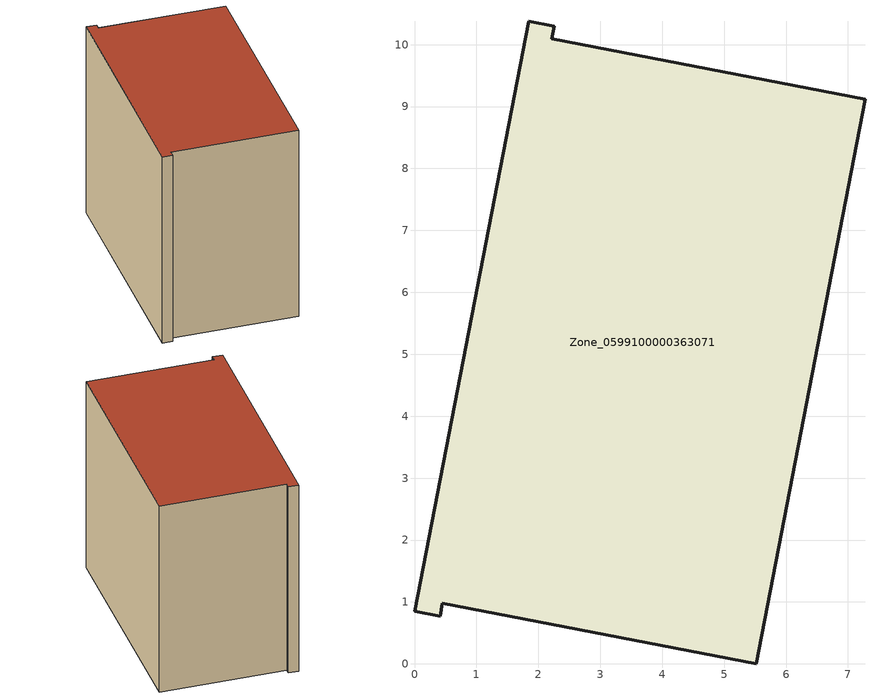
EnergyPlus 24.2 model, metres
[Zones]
Zone_0599100000363071
 floor ground (C_G): 0,0.85 1.84,10.38 2.26,10.3 2.22,10.09 7.28,9.12 5.52,0 0.45,0.98 0.41,0.77 z0
 wall outside (C_F): 1.84,10.38 0,0.85 0.41,0.77 0.45,0.98 5.52,0 7.28,9.12 2.22,10.09 2.26,10.3 1.84,10.38 z0:8.51
 roof outside (C_R): 2.26,10.3 1.84,10.38 0,0.85 0.41,0.77 0.45,0.98 5.52,0 7.28,9.12 2.22,10.09 z8.51
[BUILDING]
Pand.0599100000363071: North Axis=0; Terrain=City; Loads Convergence Tolerance Value=0.04; Temperature Convergence Tolerance Value=0.4; Solar Distribution=FullExterior; Maximum Number of Warmup Days=25; Minimum Number of Warmup Days=1
[Site:Location]
Rotterdam.The.Hague.AP_ZH_NLD Design_Conditions: Latitude=51.96; Longitude=4.45; Time Zone=1; Elevation=-4.5
[SITE:GROUNDTEMPERATURE:BUILDINGSURFACE]
18, 18, 18, 18, 18, 18, 18, 18, 18, 18, 18, 18
[MATERIAL] Thermal Absorptance=0.9; Solar Absorptance=0.7; Visible Absorptance=0.7
Name | Roughness | Thickness | Conductivity | Density | Specific Heat
G.TC.1992-2005 | MediumSmooth | 0.15 | 0.06 | 540 | 1210
F.TC.1992-2005 | Rough | 0.3 | 0.12 | 1920 | 840
R.TC.1992-2005 | MediumRough | 0.2 | 0.08 | 1500 | 1000
[CONSTRUCTION]
C_G: G.TC.1992-2005
C_F: F.TC.1992-2005
C_R: R.TC.1992-2005
[ZONE]
Zone_0599100000363071: Type=1; Multiplier=1; Ceiling Height=Autocalculate; Volume=Autocalculate; Floor Area=autocalculate; Part of Total Floor Area=Yes
[ZONEINFILTRATION:DESIGNFLOWRATE]
Infil_Zone_0599100000363071: Zone or ZoneList or Space or SpaceList=Zone_0599100000363071; Schedule=AlwaysOn; Design Flow Rate Calculation Method=Flow/Area; Flow Rate per Floor Area=0.0015; Constant Term Coefficient=1; Temperature Term Coefficient=0; Velocity Term Coefficient=0; Velocity Squared Term Coefficient=0
[HVACTEMPLATE:ZONE:IDEALLOADSAIRSYSTEM]
Zone_0599100000363071: Maximum Heating Supply Air Temperature=50; Minimum Cooling Supply Air Temperature=13; Maximum Heating Supply Air Humidity Ratio=0.0156; Minimum Cooling Supply Air Humidity Ratio=0.0077; Heating Limit=NoLimit; Cooling Limit=NoLimit; Dehumidification Control Type=ConstantSensibleHeatRatio; Cooling Sensible Heat Ratio=0.7; Dehumidification Setpoint=60; Humidification Control Type=None; Humidification Setpoint=30; Outdoor Air Method=None; Outdoor Air Flow Rate per Person=0.00944; Outdoor Air Flow Rate per Zone Floor Area=0; Outdoor Air Flow Rate per Zone=0; Demand Controlled Ventilation Type=None; Outdoor Air Economizer Type=NoEconomizer; Heat Recovery Type=None; Sensible Heat Recovery Effectiveness=0.7; Latent Heat Recovery Effectiveness=0.65
[ZONECONTROL:THERMOSTAT]
ThermostatControl_Zone_0599100000363071: Zone or ZoneList=Zone_0599100000363071; Control Type Schedule=DualSetpointControlType; Control 1=Thermostat_Zone_0599100000363071; Temperature Difference Between Cutout And Setpoint=0
[THERMOSTATSETPOINT:DUALSETPOINT]
Thermostat_Zone_0599100000363071: Heating Setpoint Temperature Schedule=HeatingSetpoint_Zone_0599100000363071; Cooling Setpoint Temperature Schedule=CoolingSetpoint_Zone_0599100000363071
[SCHEDULE:COMPACT]
HeatingSetpoint_Zone_0599100000363071: Through: 12/31, For: AllDays, Until: 24:00, 21
CoolingSetpoint_Zone_0599100000363071: Through: 12/31, For: AllDays, Until: 24:00, 24
DualSetpointControlType: Through: 12/31, For: AllDays, Until: 24:00, 4
AlwaysOn: Through: 12/31, For: AllDays, Until: 24:00, 1
